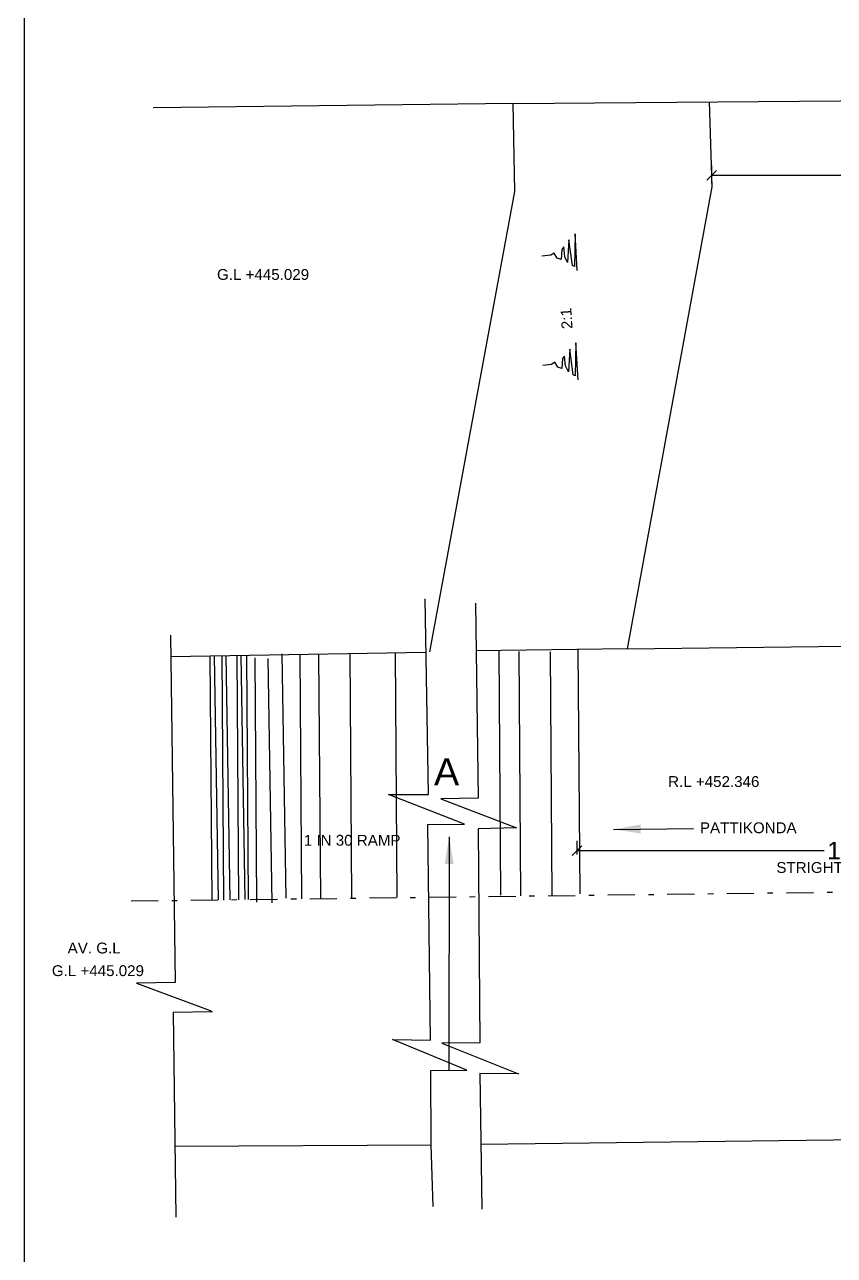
# Model space of a CAD drawing. Header units: metres. Extents: x 115 to 239, y 70 to 208.
# Drawn here: x 115.34 to 130.3, y 93.23 to 115.95 of the extents above; entities that cross this region are included whole.
import ezdxf

# ---------------------------------------------------------------- set-up
doc = ezdxf.new("R2010")
doc.units = ezdxf.units.M
doc.header["$MEASUREMENT"] = 0
doc.linetypes.add('DASHDOT', pattern=[1, 0.5, -0.25, 0, -0.25])
doc.layers.add('DRAWING', color=7, linetype='Continuous')
doc.styles.get("Standard").update_dxf_attribs({"font": 'arial.ttf'})
doc.dimstyles.get("Standard").update_dxf_attribs({"dimtxt": 0.18, "dimasz": 0.18, "dimexe": 0.18, "dimexo": 0.0625, "dimgap": 0.09, "dimtad": 0, "dimtih": 1, "dimtoh": 1, "dimdec": 4, "dimzin": 0, "dimdsep": 46, "dimtxsty": 'Standard', "dimblk": 'OBLIQUE', "dimcen": 0.09, "dimadec": 0, "dimazin": 0, "dimtfac": 1, "dimtdec": 4, "dimtofl": 0, "dimtmove": 0, "dimatfit": 3, "dimfxl": 1, "dimtolj": 1, "dimtzin": 0, "dimarcsym": 0})

# ---------------------------------------------------------------- blocks, each defined once
blk = doc.blocks.new('_Oblique')
at = {"color": 0, "linetype": 'ByBlock', "lineweight": -2}
blk.add_line((-0.5, -0.5), (0.5, 0.5), dxfattribs=at)
blk = doc.blocks.new('*D23')
at = {"layer": 'Defpoints', "color": 0, "transparency": 16777216}
for p in [(138.73, 113.177), (138.73, 113.168), (128.033, 112.954)]:
    blk.add_point(p, dxfattribs=at)
at = {"layer": 'DRAWING', "color": 0, "lineweight": -2, "transparency": 16777216}
for p, q in [((128.033, 113.016), (128.033, 113.348)), ((128.033, 113.168), (132.812, 113.168)), ((138.73, 113.168), (133.951, 113.168)), ((138.73, 113.114), (138.73, 112.988))]:
    blk.add_line(p, q, dxfattribs=at)
at = {"layer": 'DRAWING', "color": 0, "lineweight": -2, "transparency": 16777216, "xscale": 0.18, "yscale": 0.18, "zscale": 0.18, "rotation": 180}
blk.add_blockref('_Oblique', (128.033, 113.168), dxfattribs=at)
at = {"layer": 'DRAWING', "color": 0, "lineweight": -2, "transparency": 16777216, "xscale": 0.18, "yscale": 0.18, "zscale": 0.18}
blk.add_blockref('_Oblique', (138.73, 113.168), dxfattribs=at)
at = {"layer": 'DRAWING', "color": 0, "transparency": 16777216, "insert": (133.381, 113.168), "char_height": 0.32, "attachment_point": 5}
blk.add_mtext('\\A1;8925', dxfattribs=at)
blk = doc.blocks.new('*D34')
at = {"layer": 'Defpoints', "color": 0, "transparency": 16777216}
for p in [(136.028, 100.698), (125.546, 100.563), (136.028, 100.652)]:
    blk.add_point(p, dxfattribs=at)
at = {"layer": 'DRAWING', "color": 0, "lineweight": -2, "transparency": 16777216}
for p, q in [((125.546, 100.625), (125.546, 100.878)), ((125.546, 100.698), (130.111, 100.698)), ((136.028, 100.698), (131.464, 100.698)), ((136.028, 100.715), (136.028, 100.878))]:
    blk.add_line(p, q, dxfattribs=at)
at = {"layer": 'DRAWING', "color": 0, "lineweight": -2, "transparency": 16777216, "xscale": 0.18, "yscale": 0.18, "zscale": 0.18, "rotation": 180}
blk.add_blockref('_Oblique', (125.546, 100.698), dxfattribs=at)
at = {"layer": 'DRAWING', "color": 0, "lineweight": -2, "transparency": 16777216, "xscale": 0.18, "yscale": 0.18, "zscale": 0.18}
blk.add_blockref('_Oblique', (136.028, 100.698), dxfattribs=at)
at = {"layer": 'DRAWING', "color": 0, "transparency": 16777216, "insert": (130.787, 100.698), "char_height": 0.32, "attachment_point": 5}
blk.add_mtext('\\A1;15000', dxfattribs=at)

msp = doc.modelspace()

# ---------------------------------------------------------------- linework, layer by layer
at = {"layer": 'DRAWING'}
msp.add_lwpolyline([(115.34447, 137.24385), (213.47044, 137.24385), (213.47044, 70.21838), (115.34447, 70.21838)], close=True, dxfattribs=at)
for points in [[(124.36374, 114.48957), (138.71427, 114.61188), (152.26284, 114.77202), (156.55374, 114.82093), (156.55866, 115.42233), (157.00434, 114.27819), (157.00341, 114.86325), (160.25147, 114.89955), (162.02645, 114.92499), (162.00259, 115.50822), (162.46094, 114.34493), (162.4702, 114.9427), (164.21711, 114.95473), (177.33196, 115.13884), (187.09753, 115.2571), (190.15389, 115.27221)], [(122.82709, 104.37067), (124.39385, 112.86762), (124.36374, 114.48957), (117.72003, 114.4131)], [(127.98208, 114.52041), (128.03285, 112.95389), (126.46936, 104.42555), (123.68154, 104.38452)], [(125.55028, 111.40741), (125.50985, 112.08594), (125.49594, 111.48161), (125.46173, 111.49969), (125.39598, 111.97243), (125.37068, 111.55531), (125.31887, 111.6626), (125.29992, 111.84437), (125.26201, 111.79767), (125.25316, 111.61464), (125.17608, 111.63736), (125.123, 111.72824), (125.05837, 111.6905), (124.8968, 111.67144)], [(125.56371, 109.39283), (125.52328, 110.07135), (125.50938, 109.46702), (125.47517, 109.4851), (125.40941, 109.95784), (125.38412, 109.54072), (125.3323, 109.64801), (125.31335, 109.82978), (125.27544, 109.78308), (125.26659, 109.60005), (125.18951, 109.62277), (125.13643, 109.71365), (125.07181, 109.67591), (124.91023, 109.65685)], [(118.12058, 95.23911), (122.8543, 95.26379), (122.84338, 96.64154), (123.51298, 96.64684), (122.14043, 97.21289), (122.83909, 97.20043), (122.7921, 101.179), (123.46852, 101.18699), (122.06501, 101.73176), (122.80203, 101.73347), (122.74194, 105.34917)], [(123.66856, 105.2662), (123.7215, 101.66906), (123.03068, 101.65229), (124.42962, 101.1159), (123.72162, 101.10272), (123.75162, 97.1491), (123.05111, 97.14378), (124.46248, 96.5751), (123.74864, 96.58566), (123.78952, 94.0756)], [(126.46936, 104.42555), (188.57386, 105.18044)], [(118.03954, 104.67605), (118.12485, 98.26062), (117.41209, 98.25114), (118.77046, 97.74845), (118.80749, 97.7248), (118.08929, 97.70823), (118.13718, 93.92968)], [(118.04476, 104.28344), (122.75835, 104.36178)], [(119.13938, 99.79162), (119.06445, 104.30039)], [(119.26132, 104.30366), (119.29327, 99.79092)], [(119.41731, 99.79624), (119.34237, 104.305)], [(119.43994, 104.30663), (119.47189, 99.79389)], [(120.17374, 99.82125), (120.09881, 104.33001)], [(120.42577, 104.32301), (120.45773, 99.81028)], [(120.77342, 104.31834), (120.80538, 99.8056)], [(121.34783, 104.3411), (121.37979, 99.82837)], [(122.18665, 104.34566), (122.2186, 99.83293)], [(124.0981, 104.39065), (124.13006, 99.87792)], [(124.47147, 104.37736), (124.50343, 99.86462)], [(125.04756, 104.36708), (125.07951, 99.85435)], [(125.56149, 104.41219), (125.59345, 99.89946)], [(118.76664, 104.29544), (118.7986, 99.7827)], [(118.92263, 99.78802), (118.84769, 104.29678)], [(118.98339, 104.29904), (119.01535, 99.78631)], [(119.59286, 104.25927), (119.62481, 99.74654)], [(119.91395, 99.73565), (119.83902, 104.24442)], [(122.88636, 94.12779), (122.8543, 95.26379)], [(123.76993, 95.2787), (131.28111, 95.37015)]]:
    msp.add_lwpolyline(points, dxfattribs=at)
at = {"layer": 'DRAWING', "linetype": 'DASHDOT'}
msp.add_lwpolyline([(117.31246, 99.76816), (130.75287, 99.93829)], dxfattribs=at)

# ---------------------------------------------------------------- texts
at = {"layer": 'DRAWING'}
for s, height, p in [('G.L +445.029', 0.2, (118.89683, 111.23545)), ('A', 0.5, (122.90333, 101.90407)), ('R.L +452.346', 0.2, (127.22694, 101.87344)), ('PATTIKONDA', 0.2, (127.81421, 101.02019)), ('1 IN 30 RAMP', 0.2, (120.49998, 100.7891)), ('STRIGHT APPROACH  ', 0.2, (129.22565, 100.28671)), ('AV. G.L', 0.2, (116.13962, 98.79991)), ('G.L +445.029', 0.2, (115.84751, 98.38168))]:
    msp.add_text(s, height=height, dxfattribs=at).set_placement(p)
msp.add_text('2:1', height=0.2, rotation=93.65628, dxfattribs=at).set_placement((125.46181, 110.3345))

# ---------------------------------------------------------------- dimensions: what is measured, and where the dimension line sits
for base, p1, p2, text, picture, middle in [((138.72979, 113.16815), (128.03285, 112.95389), (138.72979, 113.17665), '8925', '*D23', (133.38132, 113.16815)), ((136.02805, 100.69833), (125.54637, 100.56259), (136.02805, 100.65212), '15000', '*D34', (130.78721, 100.69833))]:
    dim = msp.add_linear_dim(base=base, p1=p1, p2=p2, text=text, dimstyle='Standard', override={"dimtxt": 0.32}, dxfattribs=at)
    dim.commit()
    dim.dimension.update_dxf_attribs({"geometry": picture, "text_midpoint": middle})

# ---------------------------------------------------------------- leaders
for points in [[(126.2194, 101.09111), (127.69678, 101.10901)], [(123.18406, 100.95064), (123.17818, 96.64419)]]:
    msp.add_leader(points, dimstyle='Standard', override={"dimasz": 0.5}, dxfattribs=at)

doc.saveas('drawing.dxf')
